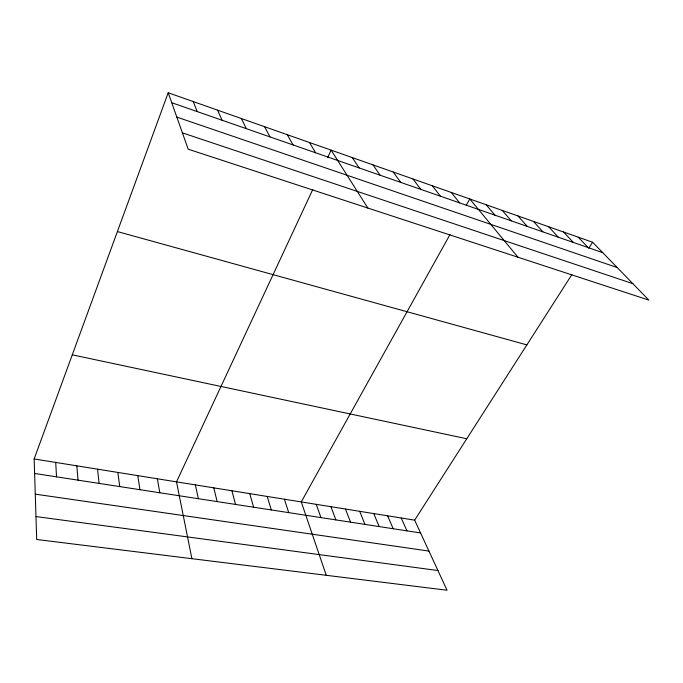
<?xml version="1.0" encoding="UTF-8"?>
<svg xmlns="http://www.w3.org/2000/svg" width="683" height="683" viewBox="0 0 683 683"><rect width="100%" height="100%" fill="white"/><g stroke="black" fill="none" stroke-linecap="round" stroke-linejoin="round"><path stroke-width="1.02" d="M34.15 458.967L414.641 520.156L447.041 590.24L36.703 539.485L34.15 458.967L168.206 92.76L592.596 242.234L648.85 300.102L188.201 149.201L168.206 92.76M312.805 189.43L176.513 481.856L191.889 558.677M327.601 157.696L331.118 150.14L367.855 208.05M450.003 234.534L301.271 501.92L326.252 575.299M466.293 205.25L469.784 198.975L517.979 257.235M414.641 520.156L571.876 274.609M588.755 248.245L592.596 242.234M35.977 516.57L437.931 570.536M35.268 494.15L428.941 551.079M34.611 473.464L420.557 532.953M72.278 354.819L466.762 438.759M117.391 231.563L526.866 344.889M182.412 132.861L632.868 283.658M176.829 117.092L617.21 267.557M171.74 102.723L602.748 252.676M578.211 237.172L588.2 247.613M563.569 232.007L573.387 242.456M548.654 226.756L558.293 237.206M533.457 221.403L542.925 231.861M517.987 215.956L527.259 226.415M502.218 210.407L511.294 220.857M486.159 204.746L495.013 215.196M451.25 192.452L459.633 202.885M432.313 185.785L440.433 196.209M412.967 178.972L420.796 189.37M393.186 172.005L400.716 182.387M372.961 164.876L380.183 175.241M352.283 157.594L359.164 167.933M309.467 142.516L315.64 152.796M287.312 134.713L293.101 144.95M264.62 126.722L270.007 136.916M241.389 118.535L246.341 128.686M401.22 517.996L406.983 530.862M217.587 110.151L222.095 120.242M387.594 515.802L393.203 528.736M373.755 513.582L379.202 526.576M359.702 511.319L364.987 524.39M193.204 101.562L197.233 111.594M345.436 509.023L350.541 522.162M330.948 506.692L335.865 519.9M316.229 504.327L320.959 517.603M284.401 499.213L288.721 512.634M267.224 496.447L271.313 509.953M249.747 493.638L253.589 507.221M231.938 490.77L235.533 504.438M213.805 487.858L217.143 501.595M195.329 484.887L198.394 498.71M157.338 478.774L159.822 492.767M137.787 475.633L139.972 489.702M117.86 472.431L119.73 486.586M97.549 469.161L99.086 483.402M76.838 465.832L78.024 480.158M55.707 462.434L56.535 476.845"/></g></svg>
